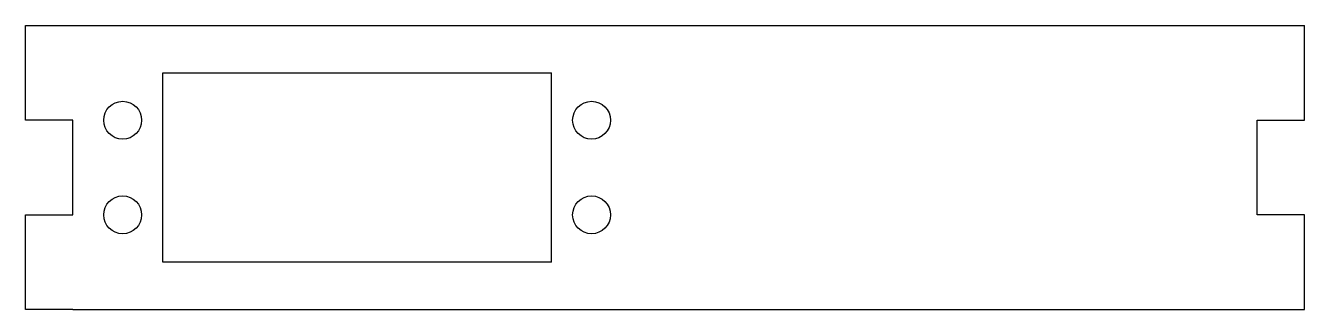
# Model space of a CAD drawing. Header units: inches. Extents: x 187 to 322, y 336 to 366.
import ezdxf

# ---------------------------------------------------------------- set-up
doc = ezdxf.new("R2010")
doc.units = ezdxf.units.IN
doc.header["$MEASUREMENT"] = 0

msp = doc.modelspace()

# ---------------------------------------------------------------- linework, layer by layer
for p, q in [((187.3, 355.57), (187.3, 365.57)), ((187.3, 365.57), (192.3, 365.57)), ((192.3, 365.57), (317.3, 365.57)), ((317.3, 365.57), (322.3, 365.57)), ((322.3, 355.57), (322.3, 365.57)), ((201.8, 360.57), (242.8, 360.57)), ((201.8, 340.57), (201.8, 360.57)), ((242.8, 340.57), (242.8, 360.57)), ((192.3, 355.57), (187.3, 355.57)), ((192.3, 345.57), (192.3, 355.57)), ((317.3, 345.57), (317.3, 355.57)), ((317.3, 355.57), (322.3, 355.57)), ((187.3, 335.57), (187.3, 345.57)), ((187.3, 345.57), (192.3, 345.57)), ((322.3, 345.57), (317.3, 345.57)), ((322.3, 335.57), (322.3, 345.57)), ((242.8, 340.57), (201.8, 340.57)), ((192.3, 335.57), (187.3, 335.57)), ((192.3, 335.57), (317.3, 335.57)), ((317.3, 335.57), (322.3, 335.57))]:
    msp.add_line(p, q)
for centre in [(197.55, 355.57), (247.05, 355.57), (197.55, 345.57), (247.05, 345.57)]:
    msp.add_circle(centre, 2)

doc.saveas('drawing.dxf')
